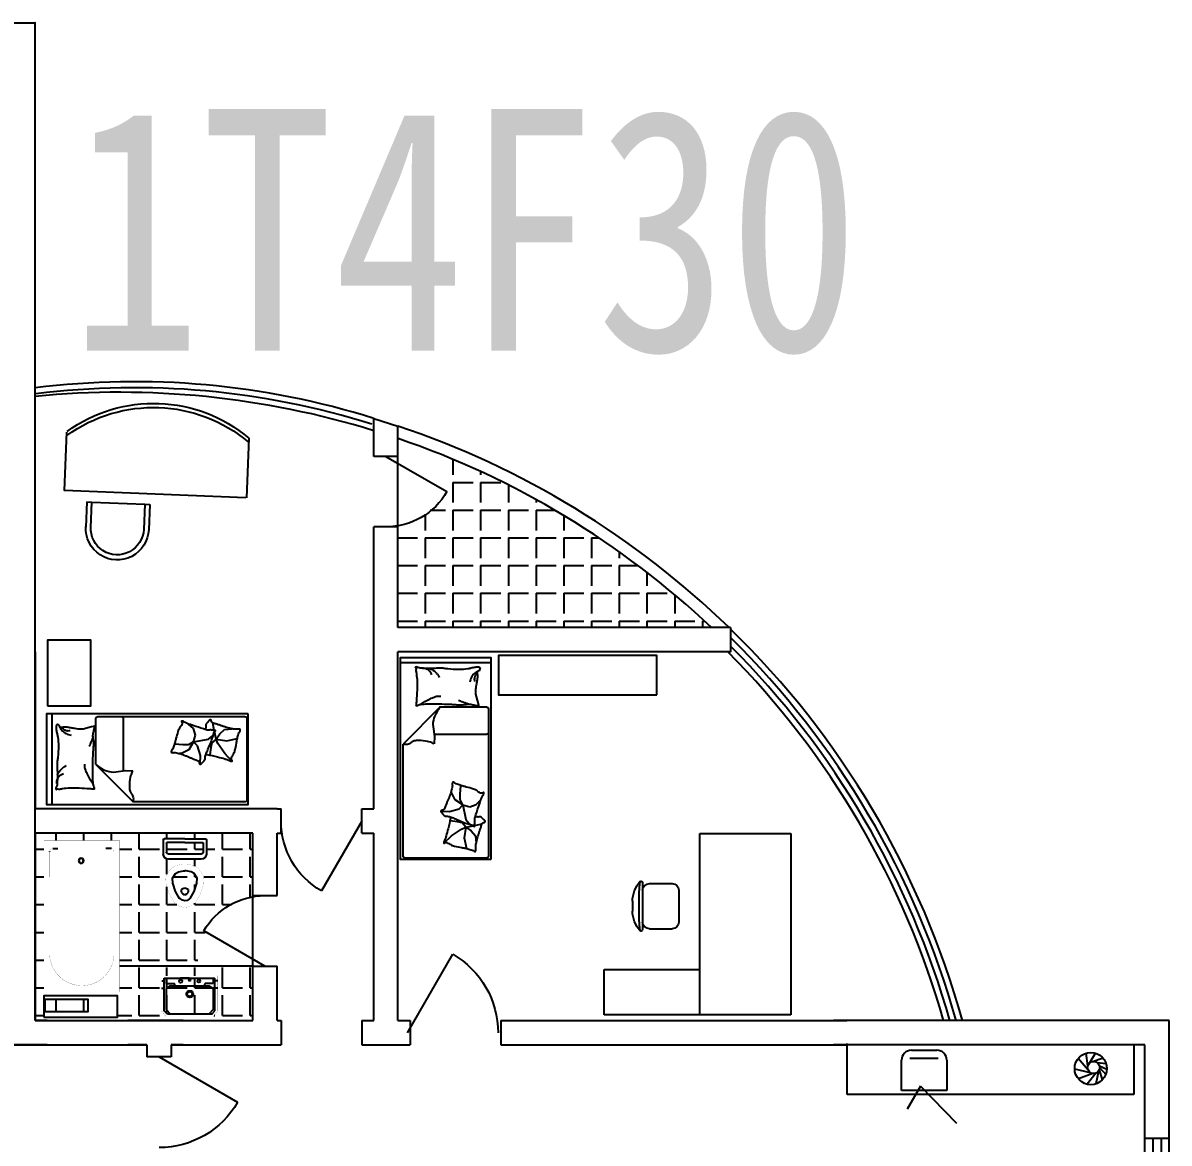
# Model space of a CAD drawing. Header units: millimetres. Extents: x 1155 to 52400, y 456 to 37454.
# Drawn here: x 39254 to 50625, y 24741 to 35856 of the extents above; entities that cross this region are included whole.
import ezdxf
from ezdxf.enums import TextEntityAlignment as Align

# ---------------------------------------------------------------- set-up
doc = ezdxf.new("R2010")
doc.units = ezdxf.units.MM
for name, color, linetype in [('PUB_TEXT', 7, 'Continuous'), ('PUB_WINDW', 7, 'Continuous'), ('WALL', 255, 'Continuous'), ('WINDOW', 2, 'Continuous')]:
    doc.layers.add(name, color=color, linetype=linetype)
doc.styles.add('-宋体', font='SimSun.ttf', dxfattribs={"width": 0.8})
doc.styles.add('DIM_FONT', font='SIMPLEX', dxfattribs={"width": 0.8})
doc.styles.add('SIMPLEX', font='SIMPLEX.SHX')
doc.styles.get("Standard").update_dxf_attribs({"font": 'arial.ttf'})

# ---------------------------------------------------------------- blocks, each defined once
blk = doc.blocks.new('M_C55HKH')
for p, q in [((0, -52), (900, -52)), ((26, -509), (26, -1968)), ((503, -489), (46, -489)), ((503, -489), (872, -858)), ((46, -761), (564, -761)), ((872, -1968), (872, -858)), ((299, -1273), (295, -1270)), ((307, -1352), (299, -1273)), ((305, -1407), (307, -1352)), ((357, -1410), (393, -1337)), ((393, -1337), (392, -1318)), ((146, -1456), (100, -1409)), ((211, -1478), (146, -1456)), ((278, -1459), (211, -1478)), ((278, -1459), (251, -1606)), ((278, -1459), (305, -1407)), ((278, -1459), (357, -1410)), ((317, -1498), (278, -1459)), ((412, -1527), (317, -1498)), ((495, -1523), (412, -1527)), ((163, -1664), (89, -1649)), ((249, -1682), (175, -1667)), ((249, -1682), (196, -1718)), ((219, -1643), (211, -1652)), ((251, -1606), (219, -1643)), ((249, -1682), (286, -1639)), ((249, -1682), (266, -1787)), ((292, -1700), (249, -1682)), ((286, -1639), (333, -1628)), ((391, -1769), (292, -1700)), ((333, -1628), (405, -1618)), ((154, -1766), (147, -1841)), ((196, -1718), (154, -1766)), ((266, -1787), (243, -1892)), ((469, -1839), (391, -1769)), ((46, -1988), (852, -1988))]:
    blk.add_line(p, q)
blk.add_lwpolyline([(0, -2000), (0, 0), (900, 0), (900, -2000)], close=True)
for points in [[(135, -134, -0.263368), (107, -115, -0.494818), (116, -96, -0.049225), (134, -94, -0.036831), (158, -96, -0.031893), (196, -104, 0.035782), (230, -111, 0.032941), (319, -117, 0.026564), (430, -111, 0.017905), (468, -106, -0.033397), (488, -104, -0.03204), (525, -104, 0.018442), (590, -107, 0.010837), (654, -107, 0.014624), (702, -104, 0.111249), (725, -96, -0.153708), (742, -92, -0.076444), (749, -94, -0.215512), (751, -96, -0.585858), (748, -99, 0.363489), (744, -102, 0.191716), (743, -113, -0.129675), (745, -130, -0.01735), (742, -147, 0.019326), (740, -162, 0.018818), (733, -230, 0.021828), (732, -289, 0.006204), (734, -323, 0.001963), (740, -430, 0.028341), (744, -466, -0.117014), (744, -475, -0.36606), (742, -476, -0.03973), (728, -473, -0.048309), (715, -468, 0.062981), (704, -464, 0.04058), (681, -461, 0.014345), (614, -458, 0.005484), (488, -459, 0.007153), (392, -462, 0.008762), (350, -465, -0.008153), (304, -468, -0.06251), (247, -463, 0.078669), (201, -461, 0.047825), (179, -466, -0.034494), (148, -473, -0.023571), (123, -476, -0.510228), (122, -475), (129, -445), (150, -363, 0.073041), (152, -343, 0.023305), (146, -282, 0.018299), (142, -259, -0.01097), (135, -221, -0.042281), (132, -187, -0.027201), (135, -133)], [(609, -107, 0.027842), (585, -118, 0.048685), (573, -126, 0.023666), (545, -150, 0.031223), (526, -171, 0.046801), (521, -179, 0.023191), (513, -196)], [(691, -102, 0.088153), (656, -105, 0.088153), (625, -120, 0.077547), (604, -142, 0.077547), (590, -169)], [(133, -150, -0.05369), (148, -163, -0.070312), (156, -175, -0.015448), (159, -183, -0.013244), (163, -194, -0.082127), (166, -212, -0.064164), (163, -235)], [(135, -134, -0.077379), (170, -159, -0.077379), (195, -194, -0.047525), (205, -218, -0.047525), (210, -244)], [(225, -460, 0.009729), (253, -451, 0.009729), (280, -441, 0.007971), (301, -432, 0.007971), (323, -423)], [(695, -462, 0.016108), (656, -436, 0.024599), (629, -421, 0.009477), (580, -397, 0.015937), (550, -385, 0.072521), (534, -381, 0.033339), (498, -381)], [(503, -489, -0.085272), (566, -599, -0.124044), (575, -686), (562, -782), (563, -854)], [(563, -854, -0.027362), (602, -838, -0.040834), (629, -830, -0.038441), (717, -821, -0.076528), (761, -826, -0.103649), (788, -840, 0.093398), (818, -857, 0.072727), (841, -861, 0.052315), (872, -858)], [(400, -1581, 0.025626), (402, -1591, 0.0108), (426, -1697, 0.00456), (445, -1769, 0.01125), (454, -1797, 0.069394), (462, -1813, -0.079756), (468, -1827, -0.106399), (469, -1839, -0.328642), (466, -1842, -0.299547), (461, -1840, 0.189917), (454, -1835, 0.033518), (446, -1833, 0.075627), (442, -1833, 0.053489), (436, -1835, 0.017838), (418, -1843, 0.038394), (397, -1855, -0.059529), (384, -1862, -0.035943), (362, -1869, -0.011245), (291, -1884, -0.006203), (259, -1889, 0.010783), (241, -1893, 0.019485), (230, -1895, 0.005062), (188, -1908, 0.101392), (167, -1919, -0.223768), (156, -1922, -0.25558), (153, -1920, -0.081563), (150, -1907, -0.071805), (151, -1893, 0.069985), (152, -1879, 0.03546), (145, -1831, 0.029432), (130, -1774, 0.001554), (121, -1746, -0.00152), (112, -1718, -0.004735), (102, -1689, 0.00382), (91, -1653, 0.296001), (66, -1634, -0.649774), (61, -1616, -0.02319), (65, -1613, 0.0288), (68, -1610, 0.005727), (73, -1605, -0.004358), (80, -1599, -0.027528), (94, -1586, -0.046214), (104, -1580, -0.194121), (117, -1579, 0.133719), (137, -1580, 0.005779), (155, -1575, 0.008882)]]:
    blk.add_lwpolyline(points, format="xyb")
blk.add_lwpolyline([(345, -1251, 0.101392), (366, -1238, -0.223768), (377, -1234, -0.25558), (380, -1236, -0.081563), (384, -1249, -0.071805), (384, -1263, 0.069985), (384, -1277, 0.03546), (394, -1324, 0.029432), (414, -1380, 0.001554), (425, -1407, -0.00152), (437, -1434, -0.004735), (448, -1462, 0.00382), (462, -1497, 0.296001), (488, -1515, -0.649774), (495, -1532, -0.02319), (491, -1536, 0.0288), (488, -1539, 0.005727), (484, -1544, -0.004358), (478, -1551, -0.027528), (464, -1564, -0.046214), (455, -1571, -0.194121), (442, -1573, 0.133719), (422, -1574, 0.011505), (387, -1586, 0.008882), (343, -1604, 0.012426), (286, -1629, -0.033612), (264, -1637), (218, -1652), (182, -1663, 0.224341), (170, -1674, -0.722772), (163, -1673, -0.103513), (163, -1670, 0.053465), (163, -1664, 0.030109), (161, -1646, -0.031436), (159, -1628, -0.05324), (160, -1616, 0.05518), (161, -1604, 0.056271), (157, -1583, 0.0108), (124, -1480, 0.00456), (100, -1409, 0.01125), (89, -1381, 0.069394), (80, -1366, -0.079756), (73, -1353, -0.106399), (71, -1341, -0.328642), (74, -1338, -0.299547), (79, -1340, 0.189917), (86, -1344, 0.033518), (94, -1345, 0.075627), (98, -1345, 0.053489), (104, -1343, 0.017838), (122, -1333, 0.038394), (141, -1319, -0.059529), (154, -1311, -0.035943), (175, -1303, -0.011245), (245, -1283, -0.006203), (276, -1275, 0.010783), (295, -1270, 0.019485), (305, -1266, 0.005062)], format="xyb", close=True)
for centre, start, end in [((46, -509), 90, 180), ((46, -741), 180, 270), ((46, -1968), 180, 270), ((852, -1968), 270, 0)]:
    blk.add_arc(centre, 20, start, end)
at = {"style": 'DIM_FONT', "width": 0.8, "flags": 9}
for tag in ['XSIZE', 'YSIZE']:
    blk.add_attdef(tag, (0, 0), '', height=0.5, dxfattribs=at)
blk = doc.blocks.new('_DBLK')
blk.add_line((-0.5, 0), (0, -0.866))
blk.add_arc((-0.5, 0), 1, 300, 0)
at = {"style": 'SIMPLEX', "flags": 9}
blk.add_attdef('A', text='', height=1, dxfattribs=at).set_placement((0, 1.5), align=Align.MIDDLE)
blk = doc.blocks.new('M_E0')
for p, q in [((-277, -51), (-251, -51)), ((-251, -26), (251, -26)), ((-251, -349), (-251, -26)), ((-232, -26), (-232, -79)), ((-232, -79), (-154, -79)), ((-191, -100), (-232, -127)), ((-191, -100), (189, -100)), ((-149, -84), (-149, -100)), ((0, -26), (-90, -26)), ((-90, -26), (90, -26)), ((148, -84), (148, -100)), ((232, -79), (153, -79)), ((192, -101), (232, -127)), ((232, -26), (232, -79)), ((251, -349), (251, -26)), ((279, -51), (253, -51)), ((-279, -123), (-251, -123)), ((-232, -127), (-232, -335)), ((232, -127), (232, -335)), ((281, -123), (253, -123)), ((-232, -335), (-191, -381)), ((232, -335), (191, -381)), ((-221, -381), (-251, -349)), ((222, -381), (-221, -381)), ((222, -381), (251, -349))]:
    blk.add_line(p, q)
at = {"const_width": 1.5}
for points in [[(-280, 0), (-280, -350)], [(-280, 0), (280, 0)], [(280, 0), (280, -350)], [(-280, -350), (-230, -410)], [(-230, -410), (230, -410)], [(280, -350), (230, -410)]]:
    blk.add_lwpolyline(points, dxfattribs=at)
for centre, radius in [((-89, -56), 15), ((1, -44), 8), ((91, -54), 15), ((1, -182), 33.1), ((1, -182), 24.9)]:
    blk.add_circle(centre, radius)
for centre, start, end in [((-154, -84), 0, 90), ((153, -84), 90, 180), ((189, -105), 57.2444, 90)]:
    blk.add_arc(centre, 5, start, end)
at = {"width": 0.8, "flags": 9}
for tag in ['XSIZE', 'YSIZE']:
    blk.add_attdef(tag, (0, 0), '', height=0.5, dxfattribs=at)
blk = doc.blocks.new('M_E7')
for p, q in [((-201, 62), (-201, -265)), ((-10, 112), (-151, 112)), ((-150, 61), (-150, -264)), ((-41, 81), (-130, 81)), ((-36, -102), (-36, 76)), ((0, -102), (0, 102)), ((-36, -102), (-36, -279)), ((0, -102), (0, -305)), ((-10, -315), (-151, -315)), ((-41, -284), (-130, -284))]:
    blk.add_line(p, q)
at = {"const_width": 1}
for points in [[(-651, -24), (-637, -1), (-550, 51), (-451, 83), (-371, 88), (-294, 37), (-262, -18), (-252, -84), (-252, -102)], [(-651, -180), (-637, -202), (-550, -254), (-451, -287), (-371, -292), (-294, -240), (-262, -186), (-252, -119), (-252, -102)]]:
    blk.add_lwpolyline(points, dxfattribs=at)
for points in [[(-597, -59), (-590, -49), (-523, -9), (-438, 19), (-389, 22), (-343, -9), (-325, -40), (-317, -89), (-317, -102)], [(-596, -145), (-590, -154), (-523, -194), (-438, -222), (-389, -225), (-343, -194), (-325, -164), (-317, -114), (-317, -102)]]:
    blk.add_lwpolyline(points)
blk.add_lwpolyline([(-644, -15, 0.39866), (-643, -191, 0.39866)], format="xyb", dxfattribs=at)
for centre, radius, start, end in [((-151, 62), 50, 90, 180), ((-130, 61), 20, 90, 180), ((-41, 76), 5, 0, 90), ((-10, 102), 10, 0, 90), ((-551, -102), 62.6, 137.0381, 223.979), ((-511, -114), 47.8, 77.2641, 164.6652), ((-511, -89), 47.8, 195.3348, 282.7359), ((-541, -103), 54.1, 1.1332, 40.3816), ((-541, -101), 54.1, 319.6184, 358.8668), ((-151, -265), 50, 180, 270), ((-130, -264), 20, 180, 270), ((-41, -279), 5, 270, 0), ((-10, -305), 10, 270, 0)]:
    blk.add_arc(centre, radius, start, end)
at = {"width": 0.8, "flags": 9}
for tag in ['XSIZE', 'YSIZE']:
    blk.add_attdef(tag, (0, 0), '', height=0.5, dxfattribs=at)
blk = doc.blocks.new('M_E4')
for p, q in [((670, -80), (670, -137)), ((670, -86), (670, -97)), ((670, -663), (670, -614))]:
    blk.add_line(p, q)
at = {"const_width": 1.5}
for points in [[(-750, -750), (-750, 0)], [(-750, 0), (750, 0)], [(750, 0), (750, -750)], [(608, -56), (640, -56)], [(670, -90), (670, -656)], [(670, -663), (670, -655)], [(750, -750), (-750, -750)]]:
    blk.add_lwpolyline(points, dxfattribs=at)
for points in [[(-399, -56, 0.930688), (-388, -693, 0.930688)], [(670, -86, 0.414214), (640, -56, 0.414214)], [(670, -90, 0.041784), (670, -85, 0.412615)], [(640, -693, 0.414214), (670, -663, 0.414214)]]:
    blk.add_lwpolyline(points, format="xyb", dxfattribs=at)
at = {"const_width": 1.5, "flags": 128}
for points in [[(-399, -56), (608, -56)], [(-399, -694), (645, -692)]]:
    blk.add_lwpolyline(points, dxfattribs=at)
for radius in [25, 23]:
    blk.add_circle((550, -381), radius)
blk.add_arc((640, -663), 30, 270, 280.176)
at = {"width": 0.8, "flags": 9}
for tag in ['XSIZE', 'YSIZE']:
    blk.add_attdef(tag, (0, 0), '', height=0.5, dxfattribs=at)
blk = doc.blocks.new('_WBLK')
for p, q in [((-0.5, 0.5), (0.5, 0.5)), ((0.5, 0.1667), (-0.5, 0.1667)), ((0.5, -0.1667), (-0.5, -0.1667)), ((-0.5, -0.5), (0.5, -0.5))]:
    blk.add_line(p, q)
at = {"style": 'SIMPLEX', "flags": 9}
blk.add_attdef('A', text='', height=1, dxfattribs=at).set_placement((0, 1.5), align=Align.MIDDLE)
blk = doc.blocks.new('M_C4')
for p, q in [((100, 250), (350, 250)), ((0, -150), (0, 150)), ((363, 169), (84, 169)), ((450, 150), (450, -150)), ((187, -107), (57, -336)), ((187, -107), (547, -475)), ((450, -150), (0, -150))]:
    blk.add_line(p, q)
for centre, start, end in [((100, 150), 90, 180), ((350, 150), 0, 90)]:
    blk.add_arc(centre, 100, start, end)
at = {"flags": 9}
for tag in ['XSIZE', 'YSIZE']:
    blk.add_attdef(tag, (0, 0), '', height=0.5, dxfattribs=at)
at = {"width": 0.8, "flags": 9}
for tag in ['YSIZE', 'XSIZE', 'XSIZE', 'YSIZE']:
    blk.add_attdef(tag, (225, -150), '', height=0.5, dxfattribs=at)
blk = doc.blocks.new('M_C37IPN')
for p, q in [((0, 1850), (-450, 1850)), ((-450, 1850), (-450, 900)), ((0, 900), (0, 1850)), ((-1128, 1570), (-1029, 1570)), ((-1309, 1470), (-849, 1470)), ((-1304, 1402), (-1304, 1177)), ((-854, 1402), (-854, 1177)), ((-1236, 1110), (-921, 1110)), ((-1800, 900), (-1800, 0)), ((0, 900), (-1800, 900)), ((0, 0), (0, 900)), ((-1800, 0), (0, 0))]:
    blk.add_line(p, q)
for centre, radius, start, end in [((-1318, 1486), 10, 130.7265, 202.67), ((-1309, 1490), 20, 202.67, 270), ((-1119, 1254), 316, 91.7651, 130.7265), ((-1079, -1208), 2713, 84.8023, 95.1977), ((-1039, 1254), 316, 49.2735, 88.2349), ((-849, 1490), 20, 270, 337.33), ((-840, 1486), 10, 337.33, 49.2735), ((-1236, 1402), 67.5, 90, 180), ((-921, 1402), 67.5, 0, 90), ((-1236, 1177), 67.5, 180, 270), ((-921, 1177), 67.5, 270, 0)]:
    blk.add_arc(centre, radius, start, end)
at = {"width": 0.8, "flags": 9}
for tag in ['XSIZE', 'YSIZE']:
    blk.add_attdef(tag, (0, 0), '', height=0.5, dxfattribs=at)
blk = doc.blocks.new('M_C5')
for p, q in [((-71, 21), (-106, 120)), ((-60, 63), (-50, 152)), ((-28, 86), (7, 160)), ((-9, 88), (59, 149)), ((12, 83), (112, 114)), ((-54, -14), (-154, 45)), ((26, 75), (152, 50)), ((42, 53), (156, -35)), ((48, 21), (102, -123)), ((-26, -30), (-153, -47)), ((14, -26), (-99, -126)), ((41, -2), (5, -160))]:
    blk.add_line(p, q)
for centre, radius in [((0, 0), 160), ((-11, 28), 60)]:
    blk.add_circle(centre, radius)
at = {"width": 0.8, "flags": 9}
for tag in ['XSIZE', 'YSIZE']:
    blk.add_attdef(tag, (0, 0), '', height=0.5, dxfattribs=at)
blk = doc.blocks.new('M_C39ZZB')
at = {"linetype": 'Continuous'}
for p, q in [((98, -106), (48, -106)), ((48, -106), (48, -356)), ((623, -106), (98, -106)), ((98, -106), (98, -356)), ((673, -106), (623, -106)), ((623, -356), (623, -106)), ((673, -106), (673, -356))]:
    blk.add_line(p, q, dxfattribs=at)
for points in [[(-906, 593), (-906, 0)], [(-900, 0), (900, 0), (900, 579)]]:
    blk.add_lwpolyline(points, dxfattribs=at)
for centre, radius, start, end in [((-8, -564), 1464, 51.7512, 127.811), ((-8, -605), 1464, 51.7512, 127.811), ((362, -355), 313, 180, 0.9105), ((362, -355), 263, 180, 0.5413)]:
    blk.add_arc(centre, radius, start, end, dxfattribs=at)
at = {"width": 0.8, "flags": 9}
for tag in ['XSIZE', 'YSIZE']:
    blk.add_attdef(tag, (0, 0), '', height=0.5, dxfattribs=at)
blk = doc.blocks.new('1T4F30')
h = blk.add_hatch()
h.set_pattern_fill('ANGLE', color=256, scale=1000, style=0)
h.set_pattern_definition([(0, (-66479.92, -94929.33), (0, -275), [200, -75]), (270, (-66479.92, -94929.33), (-275, -2e-14), [200, -75])])
h.paths.add_polyline_path([(-14201, -1901), (-14201, -1912), (-14201, -2911), (-13721, -2911), (-11921, -2911), (-11090, -2911, 0.090087), (-13656, -1242, -0.364152)])
at = {"layer": 'WALL'}
h = blk.add_hatch(dxfattribs=at)
h.set_pattern_fill('ANGLE', color=256, scale=1000, style=0)
h.set_pattern_definition([(0, (-178766.93, -200318.15), (0, 275), [200, -75]), (90, (-178766.93, -200318.15), (-275, 2e-14), [200, -75])])
h.paths.add_polyline_path([(-15641, -5582), (-15641, -5571), (-15641, -4951), (-17801, -4951), (-17801, -6811), (-17681, -6811), (-16451, -6811), (-15641, -6811), (-15641, -6271), (-16963, -6271), (-16963, -6524), (-17713, -6524), (-17713, -5024), (-16963, -5024), (-16963, -6271), (-15641, -6271), (-15641, -6236), (-16186, -6236, -0.362015)])
h.paths.add_polyline_path([(-16399, -5656), (-16416, -5645), (-16468, -5558), (-16501, -5458), (-16506, -5379), (-16454, -5302), (-16400, -5270), (-16333, -5260), (-16316, -5260), (-16298, -5260), (-16232, -5270), (-16177, -5302), (-16126, -5379), (-16131, -5458), (-16163, -5558), (-16215, -5645), (-16234, -5657, -0.36575)], flags=16)
h.paths.add_polyline_path([(-16359, -5604), (-16368, -5598), (-16408, -5531), (-16436, -5446), (-16439, -5397), (-16408, -5350), (-16377, -5332), (-16328, -5325), (-16316, -5325), (-16303, -5325), (-16254, -5332), (-16223, -5350), (-16192, -5397), (-16195, -5446), (-16223, -5531), (-16263, -5598), (-16273, -5604, -0.39866)], flags=0)
h.paths.add_polyline_path([(-16316, -5564, -0.40099), (-16350, -5508, -0.172948), (-16316, -5495, -0.172948), (-16282, -5508, -0.40099)], flags=0)
h.paths.add_polyline_path([(-15988, -6365), (-15988, -6715), (-16038, -6775), (-16498, -6775), (-16548, -6715), (-16548, -6365)], flags=16)
h.paths.add_polyline_path([(-16017, -6391), (-16017, -6715), (-16046, -6747), (-16489, -6747), (-16519, -6715), (-16519, -6391)], flags=0)
h.paths.add_polyline_path([(-16259, -6409, -1), (-16275, -6409, -1)], flags=0)
h.paths.add_polyline_path([(-16342, -6421, -1), (-16372, -6421, -1)], flags=0)
h.paths.add_polyline_path([(-16162, -6420, -1), (-16192, -6420, -1)], flags=0)
h.paths.add_polyline_path([(-16417, -6466), (-16120, -6466), (-16120, -6444), (-16115, -6444, 0.414214), (-16120, -6449), (-16120, -6466), (-16077, -6466), (-16076, -6466, 0.143905), (-16078, -6466, -0.000003), (-16078, -6466, 0.000003), (-16078, -6466), (-16417, -6466), (-16417, -6444), (-16422, -6444, -0.414214), (-16417, -6449)], flags=0)
h.paths.add_polyline_path([(-16234, -6547, -1), (-16300, -6547, -1)], flags=0)
h.paths.add_polyline_path([(-16479, -5209, -0.414214), (-16529, -5159), (-16529, -5018, -0.414214), (-16519, -5008), (-16316, -5008), (-16112, -5008, -0.414214), (-16102, -5018), (-16102, -5159, -0.414214), (-16152, -5209)], flags=16)
h.paths.add_polyline_path([(-16478, -5158, -0.414214), (-16498, -5138), (-16498, -5044), (-16316, -5044), (-16133, -5044), (-16133, -5138, -0.414214), (-16153, -5158)], flags=0)
h.paths.add_polyline_path([(-16984, -6566), (-16984, -6776), (-17714, -6776), (-17714, -6566)], flags=16)
h.paths.add_polyline_path([(-17276, -6602), (-17276, -6721), (-17705, -6721), (-17705, -6602)], flags=0)
for p, q in [((-14201, -1912), (-14201, -1212)), ((-9746, -7544), (-9746, -7038)), ((-6901, -7044), (-6901, -7544)), ((-6901, -7544), (-9746, -7544))]:
    blk.add_line(p, q)
at = {"ltscale": 1000}
blk.add_line((-15641, -6271), (-16963, -6271), dxfattribs=at)
for points in [[(-17677, -3689), (-17247, -3689), (-17247, -3037), (-17677, -3037)], [(-11633, -3577), (-11633, -3189), (-13203, -3189), (-13203, -3577)], [(-17714, -6776), (-16984, -6776), (-16984, -6566), (-17714, -6566)], [(-17705, -6721), (-17276, -6721), (-17276, -6602), (-17705, -6602)]]:
    blk.add_lwpolyline(points, close=True)
for centre, radius, start, end in [((-16816, -8393), 7922, 72.5596, 97.1467), ((-16816, -8393), 7862, 72.5596, 97.1467), ((-16967, -9140), 8564, 72.8433, 95.5869), ((-16958, -9137), 8675, 45.8651, 71.4689), ((-16967, -9140), 8564, 46.6631, 71.1549), ((-16958, -9137), 8675, 15.5524, 45.7143), ((-16967, -9140), 8624, 15.6668, 45.2982), ((-16967, -9140), 8504, 15.8937, 44.7682), ((-16967, -9140), 8564, 15.7794, 44.8996)]:
    blk.add_arc(centre, radius, start, end)
at = {"layer": 'WALL'}
for p, q in [((-18671, 3089), (-17802, 3089)), ((-17801, -6811), (-17801, 3089)), ((-17801, -6811), (-17801, 2849)), ((-10901, -2911), (-10901, -3150)), ((-15641, -6271), (-15641, -5571)), ((-17681, -6811), (-17801, -6811)), ((-16691, -6811), (-16881, -6811)), ((-16331, -6811), (-16691, -6811)), ((-18161, -7051), (-17801, -7051)), ((-17681, -7051), (-18041, -7051)), ((-16691, -7051), (-16881, -7051)), ((-16331, -7051), (-16451, -7051))]:
    blk.add_line(p, q, dxfattribs=at)
at = {"layer": 'WALL', "ltscale": 1000}
for p, q in [((-17801, -4711), (-17801, -533)), ((-14441, -1212), (-14441, -835)), ((-14441, -835), (-14201, -912)), ((-14201, -1212), (-14201, -912)), ((-14201, -1212), (-14441, -1212)), ((-14441, -4711), (-14441, -1912)), ((-14201, -1912), (-14441, -1912)), ((-14201, -2911), (-14201, -1912)), ((-13721, -2911), (-14201, -2911)), ((-10901, -2911), (-13806, -2911)), ((-17801, -3151), (-17801, -4711)), ((-14201, -6811), (-14201, -3151)), ((-13721, -3151), (-14201, -3151)), ((-10902, -3151), (-13806, -3151)), ((-15401, -4711), (-17801, -4711)), ((-15401, -4711), (-15361, -4711)), ((-15361, -4951), (-15361, -4711)), ((-14561, -4711), (-14441, -4711)), ((-14561, -4951), (-14561, -4711)), ((-15641, -4951), (-17801, -4951)), ((-17801, -4951), (-17801, -6811)), ((-15641, -5571), (-15641, -4951)), ((-15401, -4951), (-15361, -4951)), ((-15401, -5571), (-15401, -4951)), ((-14561, -4951), (-14441, -4951)), ((-14441, -6811), (-14441, -4951)), ((-15641, -5571), (-15401, -5571)), ((-15641, -6811), (-15641, -6271)), ((-15641, -6271), (-15401, -6271)), ((-15401, -6811), (-15401, -6271)), ((-17801, -6811), (-16451, -6811)), ((-16451, -6811), (-15641, -6811)), ((-15401, -6811), (-15361, -6811)), ((-15361, -6811), (-15361, -7051)), ((-14561, -6811), (-14441, -6811)), ((-14561, -6811), (-14561, -7051)), ((-14201, -6811), (-14081, -6811)), ((-14081, -6811), (-14081, -7051)), ((-13181, -6811), (-9749, -6811)), ((-13181, -6811), (-13181, -7051)), ((-6551, -6811), (-9881, -6811)), ((-6551, -7981), (-6551, -6811)), ((-18041, -7051), (-16691, -7051)), ((-16691, -7051), (-16691, -7171)), ((-16451, -7051), (-15401, -7051)), ((-16451, -7051), (-16451, -7171)), ((-15461, -7051), (-15461, -7051)), ((-15401, -7051), (-15361, -7051)), ((-14561, -7051), (-14081, -7051)), ((-13181, -7051), (-9749, -7051)), ((-6791, -7051), (-9881, -7051)), ((-9389, -7051), (-9749, -7051)), ((-6791, -7981), (-6791, -7051)), ((-16451, -7171), (-16691, -7171)), ((-6551, -7981), (-6791, -7981))]:
    blk.add_line(p, q, dxfattribs=at)
at = {"layer": 'WALL'}
for centre, start, end in [((-17802, 3089), 0, 90), ((-10902, -3150), 270, 360)]:
    blk.add_arc(centre, 0.5, start, end, dxfattribs=at)
at = {"ltscale": 1000, "xscale": -1, "rotation": 357.688168163829}
blk.add_blockref('M_C39ZZB', (-16610, -1586), dxfattribs=at)
at = {"xscale": -1}
blk.add_blockref('M_C55HKH', (-13278, -3210), dxfattribs=at)
for name, p, rotation in [('M_C55HKH', (-17687, -3768), 90), ('M_C37IPN', (-10305, -6754), 89.99999999999999), ('M_E4', (-16963, -5774), 270), ('M_E7', (-16214, -5008), 270)]:
    blk.add_blockref(name, p, dxfattribs=dict(at, rotation=rotation))
for name, p in [('M_E0', (-16268, -6365)), ('M_C4', (-9206, -7355))]:
    blk.add_blockref(name, p)
at = {"rotation": 270}
blk.add_blockref('M_C5', (-7328, -7287), dxfattribs=at)
at = {"layer": 'WINDOW', "ltscale": 1000}
for name, p, xscale, yscale, zscale, rotation in [('_DBLK', (-14321, -1562), -700, 700, 700, 90), ('_DBLK', (-15521, -5921), -700, 700, 700, 270), ('_DBLK', (-13658, -6931), -900, 900, 900, 180), ('_DBLK', (-16571, -7621), -900, 900, 900, 90), ('_WBLK', (-6671, -9181), -2400, 239.9999999999999, 2400, 270)]:
    blk.add_blockref(name, p, dxfattribs=dict(at, xscale=xscale, yscale=yscale, zscale=zscale, rotation=rotation))
at = {"layer": 'WINDOW', "ltscale": 1000, "xscale": -800, "yscale": 800, "zscale": 800}
blk.add_blockref('_DBLK', (-14961, -4831), dxfattribs=at)

msp = doc.modelspace()

# ---------------------------------------------------------------- block references
at = {"layer": 'PUB_WINDW'}
msp.add_blockref('1T4F30', (57176, 32767), dxfattribs=at)

# ---------------------------------------------------------------- texts
at = {"layer": 'PUB_TEXT', "style": '-宋体', "width": 0.8}
msp.add_text('1T4F30', height=2400, dxfattribs=at).set_placement((39719, 32603))

doc.saveas('drawing.dxf')
